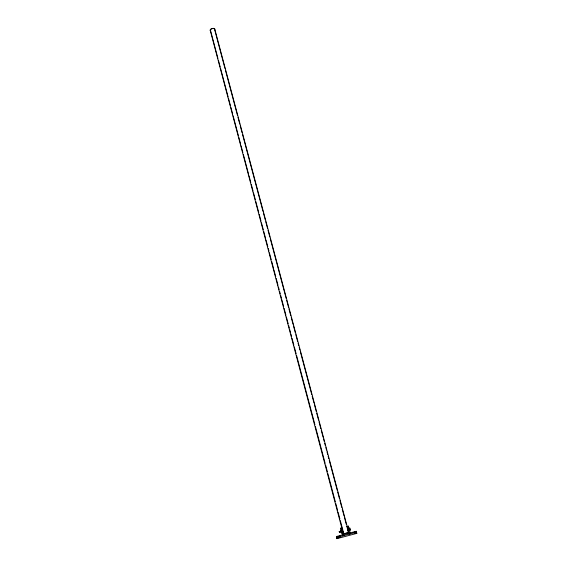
<?xml version="1.0" encoding="UTF-8"?>
<svg xmlns="http://www.w3.org/2000/svg" width="567" height="567" viewBox="0 0 567 567"><rect width="100%" height="100%" fill="white"/><g stroke="black" fill="none" stroke-linecap="round" stroke-linejoin="round"><path stroke-width="0.85" d="M214.78 29.059L348.712 532.172L344.793 533.512M340.285 537.247L339.697 537.537M338.017 537.764L338.492 537.863M343.73 533.313L343.411 533.575L344.949 533.434M340.335 520.648L343.737 533.49L344.02 533.264M355.523 533.292L354.495 533.646M347.28 532.817L348.032 532.2M340.732 528.153L341.823 527.863L343.779 535.446L342.674 535.744L340.732 528.153L341.334 530.45M347.28 526.417L348.372 526.126L350.392 533.703L349.286 533.994L347.28 526.417L349.286 533.994M340.845 528.798L341.944 528.508M347.443 527.055L348.542 526.764L348.372 526.126M336.514 536.495L356.189 531.293L356.806 533.391L336.94 538.65L336.514 536.495L336.94 538.65M349.116 533.306L350.215 533.015L350.392 533.703M336.635 537.488L356.494 532.229M354.41 533.341L355.02 533.207M347.16 532.321L348.712 532.172M340.54 530.882L341.043 532.767L340.406 530.372L340.561 530.932M341.759 532.158L341.866 532.555L341.454 531.031M341.369 530.634L341.228 530.159L342.674 535.744M356.189 531.293L356.806 533.391M349.414 530.039L349.541 530.521M349.917 528.621L349.726 527.905L350.363 530.301L350.172 529.585M349.251 529.415L349.35 529.805M348.103 529.521C347.521 527.338 348.733 531.889 348.152 529.706M342.624 530.967C342.029 528.77 343.269 533.377 342.659 531.159M339.342 531.853C338.825 529.982 339.881 533.887 339.364 532.016M348.903 528.125L349.095 528.841M224.971 68.501L214.496 29.137A2.077 1.063 -14.9 0 0 212.2 28.648A2.077 1.063 -14.9 0 0 210.477 30.214L217.955 58.458M225.425 70.209L237.495 115.562M237.949 117.27L239.77 124.116M240.224 125.824L242.045 132.671M242.506 134.386L262.996 211.392M263.449 213.1L265.271 219.946M265.725 221.662L267.546 228.501M268.007 230.216L269.828 237.063M270.282 238.771L286.222 298.667M286.675 300.375L288.497 307.222M288.95 308.937L290.772 315.784M291.232 317.492L293.054 324.338M293.508 326.046L295.329 332.893M295.783 334.608L297.604 341.447M298.058 343.163L298.745 345.728M299.199 347.436L299.879 350.009M300.34 351.717L311.722 394.497M312.176 396.213L313.998 403.059M314.451 404.767L316.273 411.614M316.733 413.322L318.555 420.168M319.008 421.883L320.83 428.723M321.283 430.438L323.105 437.285M323.559 438.993L324.246 441.558M324.7 443.274L325.38 445.839M325.841 447.547L326.521 450.12M326.975 451.828L327.662 454.394M328.116 456.109L328.796 458.675M329.257 460.383L337.223 490.335M337.677 492.043L339.498 498.889M339.959 500.597L341.781 507.444M342.234 509.159L344.056 516.005M344.509 517.714L346.331 524.56M346.784 526.268L348.152 531.407M218.408 60.173L220.223 67.019M220.676 68.735L228.154 96.978M228.607 98.686L230.422 105.533M230.875 107.248L232.69 114.095M233.143 115.81L238.353 135.492M238.806 137.207L240.621 144.053M241.074 145.762L242.889 152.608M243.342 154.323L248.552 174.005M249.005 175.72L250.82 182.567M251.273 184.282L253.088 191.129M253.541 192.837L255.348 199.683M255.802 201.398L258.75 212.526M259.204 214.234L261.018 221.08M261.472 222.796L263.286 229.642M263.74 231.357L265.547 238.204M266.001 239.912L267.815 246.758M268.269 248.474L268.949 251.039M269.403 252.754L271.217 259.601M271.671 261.309L273.485 268.156M273.939 269.871L275.746 276.717M276.2 278.425L278.014 285.279M278.468 286.987L279.148 289.553M279.602 291.268L280.282 293.834M280.736 295.549L281.416 298.114M281.87 299.83L283.677 306.676M284.131 308.384L285.945 315.231M286.399 316.946L288.213 323.792M288.667 325.501L289.347 328.073M289.801 329.781L290.481 332.354M290.935 334.062L291.615 336.628M292.069 338.343L293.876 345.19M294.33 346.898L296.144 353.751M296.598 355.459L314.954 424.789M315.408 426.497L325.153 463.303M325.607 465.018L327.421 471.864M327.875 473.573L335.352 501.823M335.806 503.531L337.62 510.378M338.074 512.093L339.888 518.94M210.194 30.292L343.779 535.446M210.669 30.795A2.374 1.219 -14.9 0 1 210.761 29.172A2.374 1.219 -14.9 0 1 213.716 28.378A2.374 1.219 -14.9 0 1 214.631 29.732M355.353 532.023L352.936 532.661L355.353 532.023M339.98 536.091L337.563 536.729L339.98 536.091"/></g></svg>
